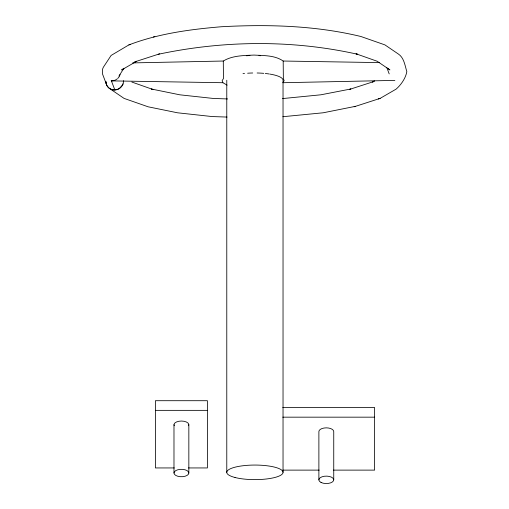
<?xml version="1.0" encoding="UTF-8"?>
<svg xmlns="http://www.w3.org/2000/svg" width="509" height="509" viewBox="0 0 509 509"><rect width="100%" height="100%" fill="white"/><g stroke="black" fill="none" stroke-linecap="round" stroke-linejoin="round"><path stroke-width="0.76" d="M118.96 76.045L123.922 68.251M123.401 68.677L121.632 69.943L136.622 61.271L134.79 61.863L159.648 53.82M130.686 44.328L128.86 44.919L111.134 55.424L103.327 67.277L102.455 69.389L102.494 73.932L106.216 83.724M374.42 80.842L372.378 82.025L373.6 81.625M378.314 98.962L380.14 98.371L396.104 89.132C401.073 84.831 405.711 78.182 406.831 71.629C404.986 65.686 404.095 57.867 398.509 54.126L384.931 44.894L360.868 36.489C315.294 25.507 268.033 24.209 221.409 26.742C190.01 29.382 158.452 33.594 128.86 44.919M132.69 62.9L223.292 61.029C232.416 55.487 243.671 55.551 254.016 55.074C263.808 55.64 274.803 55.188 283.189 61.029L379.676 62.613M153.374 36.992L154.844 36.508M282.858 116.714L323.215 112.782L355.626 106.298M374.21 81.427L349.352 89.476L350.822 88.992L320.867 94.801L282.482 98.587M354.156 106.782L380.14 98.371M158.178 54.298C223.578 40.383 292.293 39.613 357.63 54.278L356.039 53.795L377.15 61.245L389.907 69.918L388.081 68.645M105.891 81.465A9.226 8.869 -20.8 0 0 107.119 85.811C110.402 91.505 119.481 91.016 122.465 85.289A9.226 8.869 -20.8 0 0 123.108 83.877M246.369 55.748L249.957 55.519M394.869 80.397L282.813 82.719L284.143 80.638L283.354 78.558L283.189 61.029M282.762 407.518L374.618 407.518L374.618 470.119L333.44 470.119M155.404 410.356L207.417 410.356M282.762 417.17L374.618 417.17M174.32 467.943L155.404 467.943L155.404 400.704L207.417 400.704L207.417 467.943L188.502 467.943M282.762 470.119L319.188 470.119M227.103 85.13L222.91 82.719L111.395 80.88A9.079 8.723 20.6 0 0 117.185 78.92M227.599 98.943L213.379 98.46L179.83 94.814L151.37 89.011L152.961 89.495L131.85 82.044M227.039 117.064L212.183 116.561L177.533 112.794L148.132 106.801L124.069 98.396L108.665 87.892L107.259 86.174A9.156 8.621 -42.2 0 1 106.044 81.873M258.966 55.589L260.423 55.748M386.834 67.652L389.207 73.9M111.223 80.428L114.837 89.934M222.91 82.719L222.128 80.638L223.451 78.558L223.292 61.029M333.745 479.834L333.745 431.568A7.431 3.716 0 0 0 326.314 427.853A7.431 3.716 0 0 0 318.882 431.568L318.882 479.834M283.036 472.339L283.036 80.25A28.129 7.279 0 0 0 269.757 74.066M226.779 80.25L226.779 472.339M188.839 424.754L188.839 473.02A7.431 3.716 0 0 1 177.698 476.233A7.431 3.716 0 0 1 177.698 469.801A7.431 3.716 0 0 1 188.839 473.02M173.983 424.754L173.983 473.02M243.016 73.652A28.129 7.279 0 0 1 244.524 73.487M247.628 73.22A28.129 7.279 0 0 1 252.706 72.991M257.109 72.991A28.129 7.279 0 0 1 263.751 73.341M265.291 73.487A28.129 7.279 0 0 1 268.975 73.945M120.06 74.524A9.079 8.723 20.6 0 1 117.764 78.418M110.491 89.164A8.901 8.379 -42.2 0 0 119.24 88.56L122.408 85.13A9.156 8.621 -42.2 0 0 123.541 80.664M174.231 425.715A7.431 3.716 0 0 1 181.414 421.038A7.431 3.716 0 0 1 188.591 425.715M235.018 477.493A28.129 7.279 0 0 0 282.081 474.229A28.129 7.279 0 0 0 247.628 465.309A28.129 7.279 0 0 0 235.018 477.493M321.058 482.462A7.431 3.716 0 0 0 333.49 480.795A7.431 3.716 0 0 0 324.392 476.246A7.431 3.716 0 0 0 321.058 482.462"/></g></svg>
